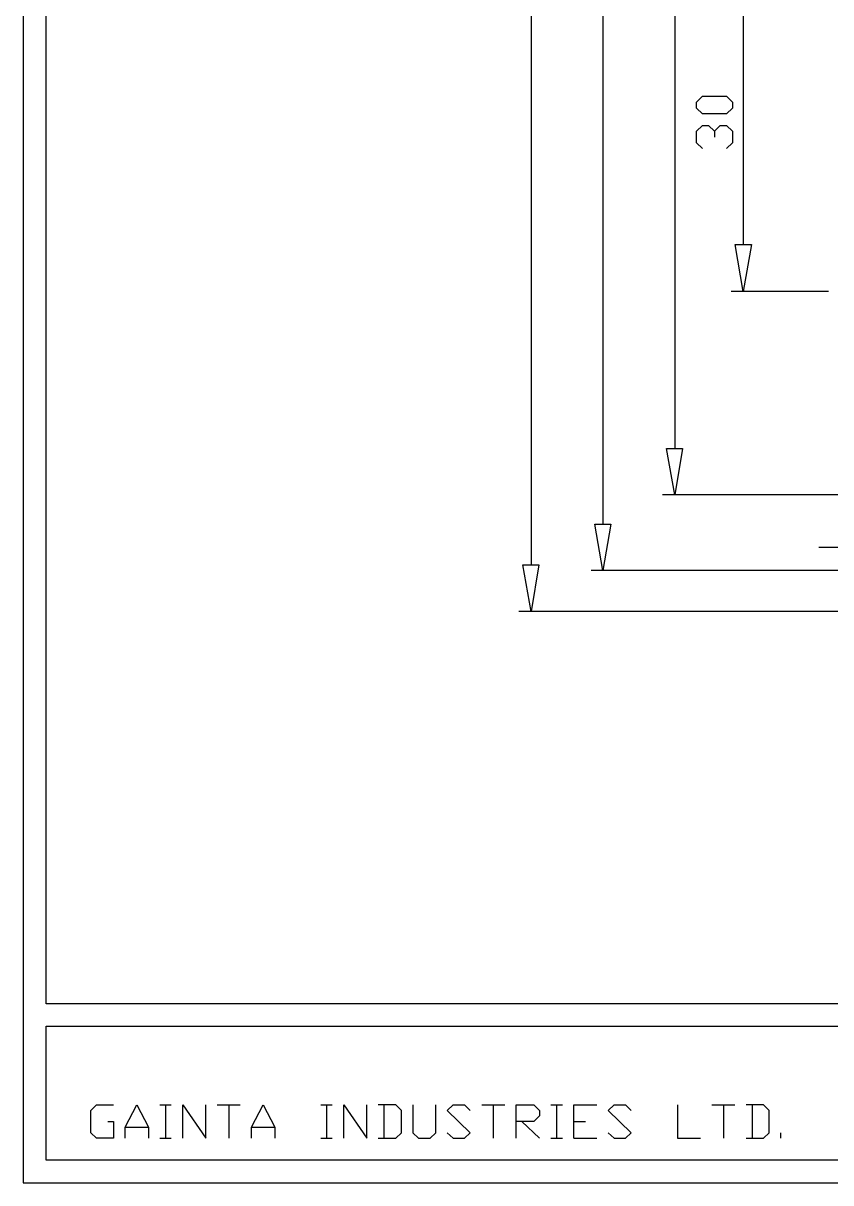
# Model space of a CAD drawing. Header units: millimetres. Extents: x 4 to 294, y 11 to 207.
# Drawn here: x 4.1 to 75, y 10.6 to 112.4 of the extents above; entities that cross this region are included whole.
import ezdxf

# ---------------------------------------------------------------- set-up
doc = ezdxf.new("R2010")
doc.units = ezdxf.units.MM
doc.layers.get('0').update_dxf_attribs({"linetype": 'CONTINUOUS'})

msp = doc.modelspace()

# ---------------------------------------------------------------- linework, layer by layer
at = {"color": 0}
for p, q in [((4.0817, 206.833), (4.0817, 10.6068)), ((6.0965, 26.304), (6.0965, 204.85)), ((6.0965, 26.304), (6.0965, 204.85)), ((48.6639, 174.143), (48.6639, 64.831)), ((54.9741, 170.578), (54.9741, 68.4251)), ((61.2828, 163.935), (61.2828, 75.0658)), ((67.2966, 115.404), (67.2966, 92.9488)), ((63.179, 105.456), (63.7124, 105.974)), ((63.7124, 105.974), (65.8153, 105.974)), ((65.8153, 105.974), (66.3483, 105.456)), ((63.179, 104.939), (63.179, 105.456)), ((63.7124, 104.421), (63.179, 104.939)), ((66.3483, 104.939), (65.8153, 104.421)), ((66.3483, 105.456), (66.3483, 104.939)), ((65.8153, 104.421), (63.7124, 104.421)), ((63.179, 102.897), (63.7124, 103.415)), ((63.179, 101.891), (63.179, 102.897)), ((63.7124, 103.415), (64.2454, 103.415)), ((64.2454, 103.415), (64.7788, 102.897)), ((64.7788, 102.897), (65.2833, 103.415)), ((64.7788, 102.897), (64.7788, 102.38)), ((65.2833, 103.415), (65.8153, 103.415)), ((65.8153, 103.415), (66.3483, 102.897)), ((66.3483, 102.897), (66.3483, 101.891)), ((63.7124, 101.374), (63.179, 101.891)), ((66.3483, 101.891), (65.8153, 101.374)), ((66.5854, 92.9499), (68.0074, 92.9499)), ((66.5854, 92.9488), (68.0074, 92.9488)), ((67.2966, 88.8379), (66.5854, 92.9488)), ((68.0074, 92.9499), (67.2966, 88.8379)), ((68.0074, 92.9488), (67.2966, 88.8379)), ((74.7917, 88.8379), (66.2298, 88.8379)), ((60.573, 75.0658), (61.9647, 75.0658)), ((60.573, 75.0658), (61.9647, 75.0658)), ((61.2828, 70.9842), (60.573, 75.0658)), ((61.9647, 75.0658), (61.2828, 70.9842)), ((61.9647, 75.0658), (61.2842, 70.9842)), ((88.1518, 70.9842), (60.2174, 70.9842)), ((54.2629, 68.4251), (55.6853, 68.4251)), ((54.2629, 68.4251), (55.6853, 68.4251)), ((54.9741, 64.3421), (54.2629, 68.4251)), ((55.6853, 68.4251), (54.9741, 64.3421)), ((55.6853, 68.4251), (54.9741, 64.3421)), ((73.9316, 66.3829), (76.0649, 66.3829)), ((47.9531, 64.831), (49.3462, 64.831)), ((47.9531, 64.831), (49.3448, 64.831)), ((48.6639, 60.748), (47.9531, 64.831)), ((49.3462, 64.831), (48.6639, 60.748)), ((49.3448, 64.831), (48.6639, 60.748)), ((90.0465, 64.3421), (53.9365, 64.3421)), ((79.5016, 60.748), (47.5975, 60.748)), ((292.163, 26.304), (6.0965, 26.304)), ((6.0965, 12.5898), (6.0965, 24.3485)), ((6.0965, 12.5898), (6.0965, 24.3485)), ((6.0965, 24.3485), (292.163, 24.3485)), ((6.0965, 12.5898), (6.0965, 24.3485)), ((10.0059, 16.9595), (10.5103, 17.4487)), ((10.5103, 17.4487), (12.0206, 17.4487)), ((13.028, 15.4933), (14.0643, 17.4487)), ((14.0643, 17.4487), (15.0716, 15.4933)), ((16.0789, 17.4487), (17.0863, 17.4487)), ((16.5833, 17.4487), (16.5833, 14.5162)), ((18.0937, 14.5162), (18.0937, 17.4487)), ((18.0937, 17.4487), (20.1083, 14.5162)), ((20.1083, 14.5162), (20.1083, 17.4487)), ((21.1157, 17.4487), (23.129, 17.4487)), ((22.1216, 17.4487), (22.1216, 14.5162)), ((24.1363, 15.4933), (25.1437, 17.4487)), ((25.1437, 17.4487), (26.18, 15.4933)), ((30.2093, 17.4487), (31.2167, 17.4487)), ((30.7123, 17.4487), (30.7123, 14.5162)), ((32.2241, 14.5162), (32.2241, 17.4487)), ((32.2241, 17.4487), (34.2374, 14.5162)), ((34.2374, 14.5162), (34.2374, 17.4487)), ((36.7852, 17.4487), (35.2447, 17.4487)), ((35.7491, 17.4487), (35.7491, 14.5162)), ((37.2883, 16.9595), (36.7852, 17.4487)), ((38.2972, 17.4487), (38.2972, 15.0055)), ((40.3105, 15.0055), (40.3105, 17.4487)), ((41.3177, 16.9595), (41.8222, 17.4487)), ((41.8222, 17.4487), (42.8279, 17.4487)), ((42.8279, 17.4487), (43.3324, 16.9595)), ((44.3399, 17.4487), (46.3532, 17.4487)), ((45.3457, 17.4487), (45.3457, 14.5162)), ((47.3604, 14.5162), (47.3604, 17.4487)), ((47.3604, 17.4487), (48.901, 17.4487)), ((48.901, 17.4487), (49.4055, 16.9595)), ((50.4112, 17.4487), (51.4188, 17.4487)), ((50.9157, 17.4487), (50.9157, 14.5162)), ((52.426, 14.5162), (52.426, 17.4487)), ((52.426, 17.4487), (54.4407, 17.4487)), ((55.4482, 16.9595), (55.9513, 17.4487)), ((55.9513, 17.4487), (56.9584, 17.4487)), ((56.9584, 17.4487), (57.4629, 16.9595)), ((61.5199, 17.4487), (61.5199, 14.5162)), ((64.5418, 17.4487), (66.5565, 17.4487)), ((65.5493, 17.4487), (65.5493, 14.5162)), ((69.0742, 17.4487), (67.564, 17.4487)), ((68.0667, 17.4487), (68.0667, 14.5162)), ((69.5773, 16.9595), (69.0742, 17.4487)), ((10.0059, 15.0055), (10.0059, 16.9595)), ((37.2883, 15.0055), (37.2883, 16.9595)), ((43.3324, 15.0055), (41.3177, 16.9595)), ((49.4055, 16.4717), (48.901, 15.9825)), ((49.4055, 16.9595), (49.4055, 16.4717)), ((57.4629, 15.0055), (55.4482, 16.9595)), ((69.5773, 15.0055), (69.5773, 16.9595)), ((11.5176, 15.9825), (12.0206, 15.9825)), ((12.0206, 15.9825), (12.0206, 14.5162)), ((13.028, 14.5162), (13.028, 15.4933)), ((13.028, 15.4933), (15.0716, 15.4933)), ((15.0716, 15.4933), (15.0716, 14.5162)), ((24.1363, 14.5162), (24.1363, 15.4933)), ((24.1363, 15.4933), (26.18, 15.4933)), ((26.18, 15.4933), (26.18, 14.5162)), ((48.901, 15.9825), (47.3604, 15.9825)), ((47.8649, 15.9825), (49.4055, 14.5162)), ((52.426, 15.9825), (53.4335, 15.9825)), ((10.5103, 14.5162), (10.0059, 15.0055)), ((12.0206, 14.5162), (10.5103, 14.5162)), ((16.0789, 14.5162), (17.0863, 14.5162)), ((30.2093, 14.5162), (31.2167, 14.5162)), ((35.2447, 14.5162), (36.7852, 14.5162)), ((36.7852, 14.5162), (37.2883, 15.0055)), ((38.2972, 15.0055), (38.7999, 14.5162)), ((38.7999, 14.5162), (39.8074, 14.5162)), ((39.8074, 14.5162), (40.3105, 15.0055)), ((41.3177, 15.0055), (41.8222, 14.5162)), ((41.8222, 14.5162), (42.8279, 14.5162)), ((42.8279, 14.5162), (43.3324, 15.0055)), ((50.4112, 14.5162), (51.4188, 14.5162)), ((52.426, 14.5162), (54.4407, 14.5162)), ((55.4482, 15.0055), (55.9513, 14.5162)), ((55.9513, 14.5162), (56.9584, 14.5162)), ((56.9584, 14.5162), (57.4629, 15.0055)), ((61.5199, 14.5162), (63.5346, 14.5162)), ((67.564, 14.5162), (69.0742, 14.5162)), ((69.0742, 14.5162), (69.5773, 15.0055)), ((70.5845, 14.5162), (70.5845, 15.0055)), ((292.163, 12.5898), (6.0965, 12.5898)), ((4.0817, 10.6068), (294.177, 10.6068))]:
    msp.add_line(p, q, dxfattribs=at)

doc.saveas('drawing.dxf')
